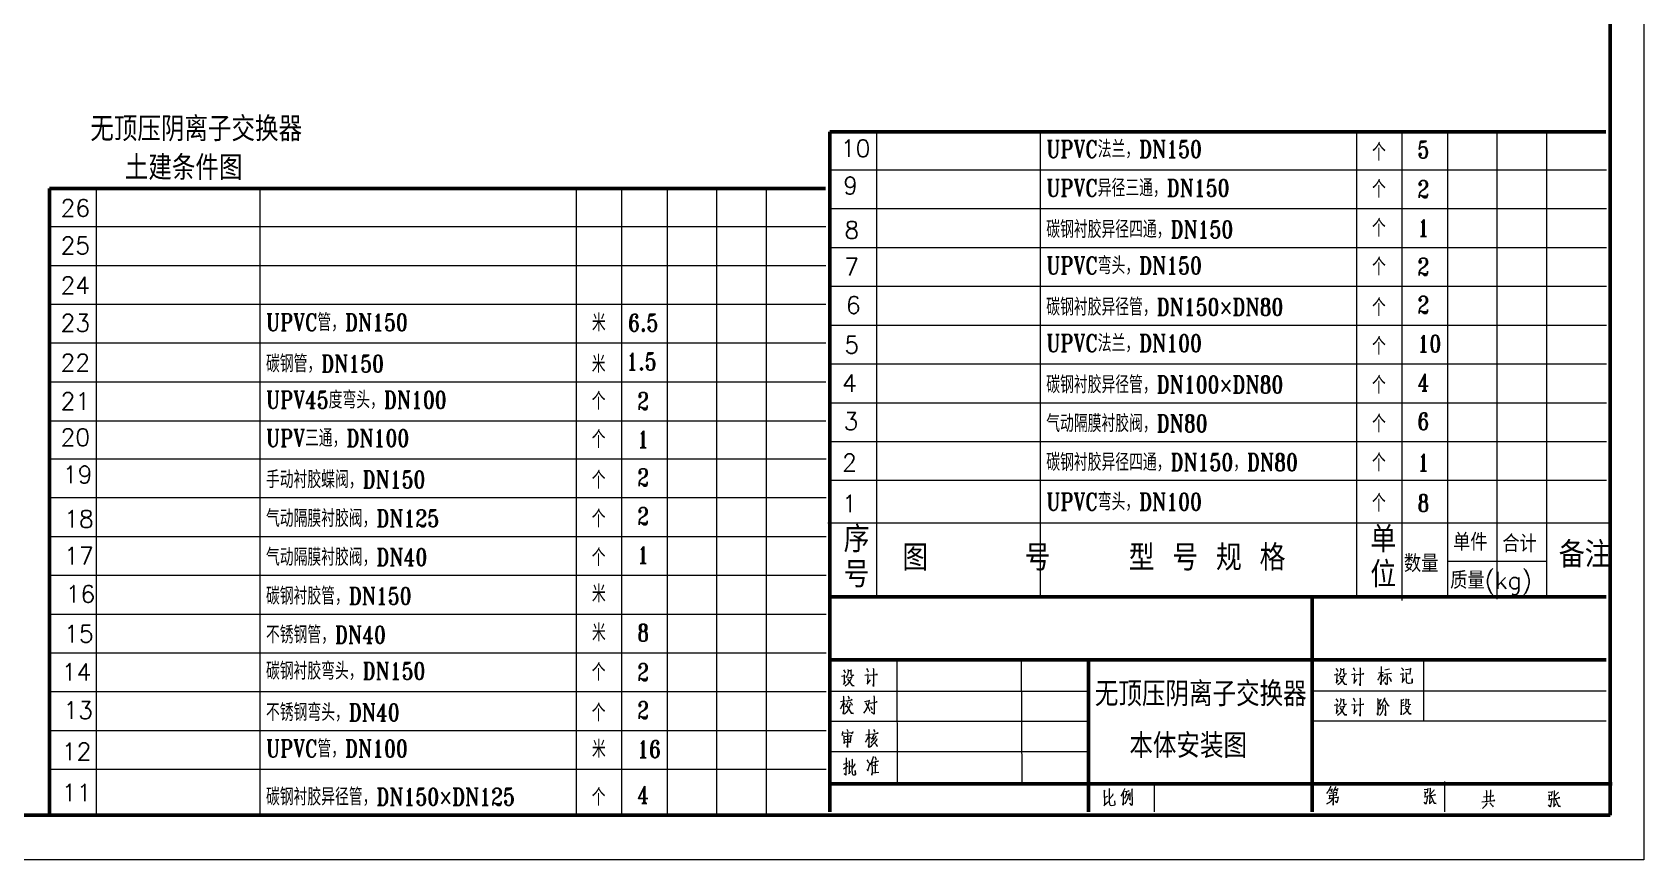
# Model space of a CAD drawing. Extents: x -13299 to -11289, y 2095 to 3220.
# Drawn here: x -12042 to -11668.4, y 2094.7 to 2286.6 of the extents above; entities that cross this region are included whole.
import ezdxf

# ---------------------------------------------------------------- set-up
doc = ezdxf.new("R2010")
doc.units = 0
doc.header["$LTSCALE"] = 10
doc.header["$MEASUREMENT"] = 0
doc.layers.get('0').update_dxf_attribs({"color": 4, "linetype": 'CONTINUOUS'})
doc.layers.add('1', color=2, linetype='CONTINUOUS', lineweight=13)
doc.layers.add('设备', color=1, linetype='CONTINUOUS', lineweight=53)
doc.styles.add('HZTXT', font='txt', dxfattribs={"bigfont": 'HZTXT'})
doc.styles.add('ROMANT', font='romant', dxfattribs={"width": 0.7})
doc.styles.get("Standard").update_dxf_attribs({"font": 'romant.shx', "width": 0.85, "bigfont": 'hztxt1.shx'})
doc.styles.add('STYLE1', font='SIMFANG.TTF', dxfattribs={"width": 0.8})

# ---------------------------------------------------------------- blocks, each defined once
blk = doc.blocks.new('012254')
for points in [[(1.38, 4.84), (1.47, 4.61), (1.5, 1.95)], [(2.56, 4.96), (2.44, 2.03)], [(0.28, 1.8), (3.69, 2.15), (3.53, 2.19), (3.34, 2.11)], [(1.56, 1.56), (1.47, 1.29), (1.09, 0.7), (0.78, 0.39), (0.44, 0.04)], [(0.66, 3.12), (3.34, 3.4), (3.25, 3.44), (3.03, 3.4)], [(2.38, 1.56), (3.09, 0.74), (3.25, 0.43)]]:
    blk.add_lwpolyline(points)
at = {"style": 'ROMANT', "width": 0.7}
blk.add_attdef('012254', (0, 0), '', height=0.001, dxfattribs=at)

msp = doc.modelspace()

# ---------------------------------------------------------------- linework, layer by layer
at = {"layer": '1'}
for p, q in [((-11668.39749, 2514.6696), (-11668.39749, 2094.6696)), ((-11846.29753, 2263.4608), (-11846.29753, 2155.57606)), ((-11808.30078, 2263.4608), (-11808.30078, 2155.32483)), ((-11734.99646, 2263.4608), (-11734.99646, 2155.32483)), ((-11724.50652, 2263.4608), (-11724.50652, 2154.8176)), ((-11713.895, 2263.4608), (-11713.895, 2155.32483)), ((-11702.4415, 2263.4608), (-11702.4415, 2155.07122)), ((-11690.96354, 2263.4608), (-11690.96354, 2155.57844)), ((-11677.06719, 2254.59545), (-11857.06719, 2254.59545)), ((-12027.17849, 2250.31022), (-12027.17849, 2104.99778)), ((-11989.18173, 2250.31022), (-11989.18173, 2104.99778)), ((-11915.87741, 2250.31022), (-11915.87741, 2104.99778)), ((-11905.38748, 2250.31022), (-11905.38748, 2104.99778)), ((-11894.77595, 2250.31022), (-11894.77595, 2104.99778)), ((-11883.32246, 2250.31022), (-11883.32246, 2104.99778)), ((-11871.8445, 2250.31022), (-11871.8445, 2104.99778)), ((-11677.06719, 2245.59545), (-11857.06719, 2245.59545)), ((-11857.97729, 2241.44487), (-12037.97729, 2241.44487)), ((-11677.06719, 2236.59545), (-11857.06719, 2236.59545)), ((-11857.97729, 2232.44487), (-12037.97729, 2232.44487)), ((-11677.06719, 2227.59545), (-11857.06719, 2227.59545)), ((-11857.97729, 2223.44487), (-12037.97729, 2223.44487)), ((-11677.06719, 2218.59545), (-11857.06719, 2218.59545)), ((-11857.97729, 2214.44487), (-12037.97729, 2214.44487)), ((-11677.06719, 2209.59545), (-11857.06719, 2209.59545)), ((-11857.97729, 2205.44487), (-12037.97729, 2205.44487)), ((-11677.06719, 2200.59545), (-11857.06719, 2200.59545)), ((-12037.94869, 2196.44487), (-11858.03913, 2196.44487)), ((-11677.06719, 2191.59545), (-11857.06719, 2191.59545)), ((-11857.94815, 2187.57952), (-12037.94815, 2187.57952)), ((-11677.06719, 2182.59545), (-11857.06719, 2182.59545)), ((-11857.94815, 2178.57952), (-12037.94815, 2178.57952)), ((-11857.54664, 2172.82414), (-11676.04786, 2172.82414)), ((-11857.94815, 2169.57952), (-12037.94815, 2169.57952)), ((-11713.89568, 2163.94768), (-11691.05365, 2163.94768)), ((-11857.94815, 2160.57952), (-12037.94815, 2160.57952)), ((-11857.94815, 2151.57952), (-12037.94815, 2151.57952)), ((-11857.94815, 2142.57952), (-12037.94815, 2142.57952)), ((-11841.52503, 2140.80821), (-11841.48415, 2112.22867)), ((-11812.73087, 2140.80821), (-11812.60539, 2112.13185)), ((-11719.48253, 2141.01703), (-11719.48253, 2126.92992)), ((-11857.94815, 2133.57952), (-12037.94815, 2133.57952)), ((-11857.08652, 2133.80821), (-11797.08652, 2133.80821)), ((-11677.08652, 2133.78396), (-11745.285, 2133.78396)), ((-11857.08652, 2126.80821), (-11797.08652, 2126.80821)), ((-11745.285, 2126.92992), (-11677.08652, 2126.92992)), ((-11857.94815, 2124.57952), (-12037.94815, 2124.57952)), ((-11857.08652, 2119.80821), (-11797.08652, 2119.80821)), ((-11857.94815, 2115.57952), (-12037.94815, 2115.57952)), ((-11781.86445, 2112.28134), (-11781.86445, 2105.80821)), ((-11714.58787, 2112.80821), (-11714.58787, 2105.80821)), ((-11668.39749, 2094.6696), (-12262.39749, 2094.6696))]:
    msp.add_line(p, q, dxfattribs=at)
for points in [[(-11854.35902, 2137.28946), (-11853.61652, 2137.42696), (-11853.72652, 2137.56446), (-11853.75402, 2137.28946), (-11853.78152, 2135.46758), (-11853.91902, 2135.33008), (-11853.34152, 2136.05196)], [(-11853.94652, 2138.73321), (-11853.61652, 2138.25196), (-11853.56152, 2138.04571)], [(-11852.98402, 2136.87696), (-11851.91152, 2137.04883), (-11851.99402, 2137.15196), (-11852.10402, 2136.87696), (-11852.24152, 2136.53321), (-11852.37902, 2136.25821), (-11852.51652, 2136.01758), (-11852.73652, 2135.70821), (-11852.98402, 2135.43321), (-11853.23152, 2135.19258), (-11853.42402, 2135.02071), (-11853.58902, 2134.91758)], [(-11852.87402, 2138.80196), (-11852.84652, 2138.49258), (-11852.84652, 2138.14883), (-11852.90152, 2137.83946), (-11852.98402, 2137.53008), (-11853.09402, 2137.32383), (-11853.20402, 2137.15196), (-11853.34152, 2136.98008)], [(-11852.81902, 2138.52696), (-11852.07652, 2138.59571), (-11852.13152, 2138.69883), (-11852.21402, 2138.42383), (-11852.21402, 2138.18321), (-11852.21402, 2137.97696), (-11852.21402, 2137.73633), (-11852.18652, 2137.63321), (-11852.13152, 2137.53008), (-11852.02152, 2137.49571), (-11851.88402, 2137.46133), (-11851.69152, 2137.46133), (-11851.58152, 2137.49571), (-11851.49902, 2137.56446)], [(-11848.9829, 2137.4627), (-11848.2129, 2137.6002), (-11848.2679, 2137.66895), (-11848.3229, 2135.5377), (-11848.4329, 2135.4002), (-11847.6904, 2136.3627)], [(-11848.5704, 2139.00957), (-11848.3504, 2138.66582), (-11848.2404, 2138.49395), (-11848.1854, 2138.2877)], [(-11847.8554, 2137.4627), (-11846.0679, 2137.63457), (-11846.1779, 2137.66895), (-11846.3979, 2137.6002)], [(-11847.0029, 2139.1127), (-11846.9754, 2138.87207), (-11846.9754, 2134.8502), (-11847.0029, 2135.1252), (-11846.9754, 2135.46895)], [(-11740.17309, 2137.59695), (-11739.43059, 2137.73445), (-11739.54059, 2137.87195), (-11739.56809, 2137.59695), (-11739.59559, 2135.77508), (-11739.73309, 2135.63758), (-11739.15559, 2136.35945)], [(-11739.76059, 2139.0407), (-11739.43059, 2138.55945), (-11739.37559, 2138.3532)], [(-11738.79809, 2137.18445), (-11737.72559, 2137.35633), (-11737.80809, 2137.45945), (-11737.91809, 2137.18445), (-11738.05559, 2136.8407), (-11738.19309, 2136.5657), (-11738.33059, 2136.32508), (-11738.55059, 2136.0157), (-11738.79809, 2135.7407), (-11739.04559, 2135.50008), (-11739.23809, 2135.3282), (-11739.40309, 2135.22508)], [(-11738.68809, 2139.10945), (-11738.66059, 2138.80008), (-11738.66059, 2138.45633), (-11738.71559, 2138.14695), (-11738.79809, 2137.83758), (-11738.90809, 2137.63133), (-11739.01809, 2137.45945), (-11739.15559, 2137.28758)], [(-11738.82559, 2136.87508), (-11738.77059, 2136.87508), (-11737.75309, 2135.36258), (-11737.23059, 2135.3282), (-11737.75309, 2135.43133), (-11737.89059, 2135.56883)], [(-11738.63309, 2138.83445), (-11737.89059, 2138.9032), (-11737.94559, 2139.00633), (-11738.02809, 2138.73133), (-11738.02809, 2138.4907), (-11738.02809, 2138.28445), (-11738.02809, 2138.04383), (-11738.00059, 2137.9407), (-11737.94559, 2137.83758), (-11737.83559, 2137.8032), (-11737.69809, 2137.76883), (-11737.50559, 2137.76883), (-11737.39559, 2137.8032), (-11737.31309, 2137.87195)], [(-11736.18559, 2137.63133), (-11735.41559, 2137.76883), (-11735.47059, 2137.83758), (-11735.52559, 2135.70633), (-11735.63559, 2135.56883), (-11734.89309, 2136.53133)], [(-11735.77309, 2139.1782), (-11735.55309, 2138.83445), (-11735.44309, 2138.66258), (-11735.38809, 2138.45633)], [(-11735.05809, 2137.63133), (-11733.27059, 2137.8032), (-11733.38059, 2137.83758), (-11733.60059, 2137.76883)], [(-11734.20559, 2139.28133), (-11734.17809, 2139.0407), (-11734.17809, 2135.01883), (-11734.20559, 2135.29383), (-11734.17809, 2135.63758)], [(-11729.28266, 2137.97056), (-11729.42016, 2137.55806), (-11729.64016, 2137.07681), (-11729.88766, 2136.62994), (-11730.10766, 2136.28619)], [(-11729.91516, 2138.00494), (-11728.73266, 2138.21119)], [(-11729.28266, 2139.48306), (-11729.31016, 2135.87369), (-11729.36516, 2135.22056), (-11729.39266, 2135.56431), (-11729.33766, 2135.94244)], [(-11729.22766, 2137.62681), (-11728.81516, 2137.17994)], [(-11728.32016, 2137.14556), (-11728.34766, 2137.00806), (-11728.92516, 2135.97681)], [(-11728.67766, 2137.69556), (-11726.89016, 2137.93619)], [(-11727.96266, 2137.69556), (-11727.88016, 2137.48931), (-11727.88016, 2135.77056), (-11727.90766, 2135.39244), (-11727.93516, 2135.25494), (-11728.45766, 2135.80494), (-11727.93516, 2135.32369)], [(-11728.43016, 2138.72681), (-11727.33016, 2138.93306)], [(-11727.52266, 2137.00806), (-11727.02766, 2136.32056), (-11726.94516, 2136.04556), (-11727.13766, 2136.49244)], [(-11724.85516, 2137.69556), (-11724.14016, 2137.86744), (-11724.25016, 2137.97056), (-11724.30516, 2135.97681), (-11724.41516, 2135.77056), (-11723.75516, 2136.73306)], [(-11724.55266, 2139.17369), (-11724.22266, 2138.89869), (-11724.14016, 2138.76119), (-11724.14016, 2138.58931), (-11724.16766, 2138.82994)], [(-11723.61766, 2138.76119), (-11722.35266, 2138.93306), (-11722.43516, 2139.03619), (-11722.60016, 2137.79869), (-11722.43516, 2137.79869), (-11723.50766, 2137.69556)], [(-11723.56266, 2138.07369), (-11723.50766, 2137.55806), (-11723.50766, 2136.38931), (-11723.48016, 2136.01119), (-11723.42516, 2135.83931), (-11723.34266, 2135.73619), (-11723.20516, 2135.66744), (-11722.98516, 2135.63306), (-11722.73766, 2135.59869), (-11722.05016, 2135.70181), (-11722.10516, 2136.59556), (-11722.10516, 2135.70181)], [(-11853.01152, 2136.56758), (-11852.95652, 2136.56758), (-11851.93902, 2135.05508), (-11851.41652, 2135.02071), (-11851.93902, 2135.12383), (-11852.07652, 2135.26133)], [(-11853.92074, 2131.26584), (-11854.08574, 2130.78459), (-11854.27824, 2130.37209), (-11854.47074, 2129.99397), (-11854.69074, 2129.65022)], [(-11853.53574, 2131.50647), (-11854.58074, 2131.26584)], [(-11854.00324, 2132.64084), (-11853.86574, 2132.43459), (-11853.92074, 2132.50334), (-11853.92074, 2128.44709), (-11853.97574, 2128.68772), (-11853.92074, 2129.03147)], [(-11853.89324, 2131.09397), (-11853.50824, 2130.64709)], [(-11852.43574, 2130.78459), (-11852.40824, 2130.50959), (-11852.57324, 2130.02834), (-11852.73824, 2129.65022), (-11852.93074, 2129.34084), (-11853.09574, 2129.10022), (-11853.26074, 2128.85959), (-11853.45324, 2128.65334), (-11853.70074, 2128.44709)], [(-11852.93074, 2131.30022), (-11852.95824, 2131.02522), (-11853.23324, 2130.54397), (-11853.42574, 2130.20022), (-11853.53574, 2130.06272)], [(-11853.28824, 2131.54084), (-11851.88574, 2131.78147), (-11851.99574, 2131.81584), (-11852.13324, 2131.74709)], [(-11853.17824, 2130.30334), (-11853.09574, 2130.23459), (-11852.13324, 2128.65334), (-11851.61074, 2128.61897), (-11852.10574, 2128.72209), (-11852.24324, 2128.85959)], [(-11852.87574, 2132.64084), (-11852.71074, 2132.33147), (-11852.65574, 2132.12522), (-11852.65574, 2131.91897)], [(-11852.40824, 2131.30022), (-11852.07824, 2130.92209), (-11851.99574, 2130.75022), (-11851.88574, 2130.54397)], [(-11849.07777, 2131.36897), (-11847.86777, 2131.57522), (-11847.95027, 2131.67834), (-11848.03277, 2131.26584), (-11848.14277, 2130.85334), (-11848.25277, 2130.40647), (-11848.47277, 2129.85647), (-11848.72027, 2129.40959), (-11848.74777, 2129.34084), (-11848.96777, 2129.03147), (-11849.24277, 2128.68772)], [(-11848.80277, 2131.12834), (-11848.06027, 2129.78772), (-11847.92277, 2129.40959), (-11847.89527, 2129.16897)], [(-11847.81277, 2130.99084), (-11847.73027, 2130.95647), (-11846.13527, 2131.30022), (-11846.24527, 2131.33459), (-11846.35527, 2131.26584)], [(-11847.62027, 2130.22072), (-11847.37277, 2129.70509), (-11847.34527, 2129.46447)], [(-11846.87777, 2132.67522), (-11846.82277, 2132.29709), (-11846.82277, 2129.75334), (-11846.82277, 2129.68459), (-11846.79527, 2128.82522), (-11846.82277, 2128.48147), (-11846.85027, 2128.41272), (-11847.45527, 2128.96272), (-11846.85027, 2128.48147)], [(-11740.17309, 2130.53979), (-11739.43059, 2130.67729), (-11739.54059, 2130.81479), (-11739.56809, 2130.53979), (-11739.59559, 2128.71792), (-11739.73309, 2128.58042), (-11739.15559, 2129.30229)], [(-11739.76059, 2131.98354), (-11739.43059, 2131.50229), (-11739.37559, 2131.29604)], [(-11738.79809, 2130.12729), (-11737.72559, 2130.29917), (-11737.80809, 2130.40229), (-11737.91809, 2130.12729), (-11738.05559, 2129.78354), (-11738.19309, 2129.50854), (-11738.33059, 2129.26792), (-11738.55059, 2128.95854), (-11738.79809, 2128.68354), (-11739.04559, 2128.44292), (-11739.23809, 2128.27104), (-11739.40309, 2128.16792)], [(-11738.68809, 2132.05229), (-11738.66059, 2131.74292), (-11738.66059, 2131.39917), (-11738.71559, 2131.08979), (-11738.79809, 2130.78042), (-11738.90809, 2130.57417), (-11739.01809, 2130.40229), (-11739.15559, 2130.23042)], [(-11738.82559, 2129.81792), (-11738.77059, 2129.81792), (-11737.75309, 2128.30542), (-11737.23059, 2128.27104), (-11737.75309, 2128.37417), (-11737.89059, 2128.51167)], [(-11738.63309, 2131.77729), (-11737.89059, 2131.84604), (-11737.94559, 2131.94917), (-11738.02809, 2131.67417), (-11738.02809, 2131.43354), (-11738.02809, 2131.22729), (-11738.02809, 2130.98667), (-11738.00059, 2130.88354), (-11737.94559, 2130.78042), (-11737.83559, 2130.74604), (-11737.69809, 2130.71167), (-11737.50559, 2130.71167), (-11737.39559, 2130.74604), (-11737.31309, 2130.81479)], [(-11736.18559, 2130.57417), (-11735.41559, 2130.71167), (-11735.47059, 2130.78042), (-11735.52559, 2128.64917), (-11735.63559, 2128.51167), (-11734.89309, 2129.47417)], [(-11735.77309, 2132.12104), (-11735.55309, 2131.77729), (-11735.44309, 2131.60542), (-11735.38809, 2131.39917)], [(-11735.05809, 2130.57417), (-11733.27059, 2130.74604), (-11733.38059, 2130.78042), (-11733.60059, 2130.71167)], [(-11734.20559, 2132.22417), (-11734.17809, 2131.98354), (-11734.17809, 2127.96167), (-11734.20559, 2128.23667), (-11734.17809, 2128.58042)], [(-11730.13024, 2132.08233), (-11730.07524, 2131.70421), (-11730.07524, 2128.19796), (-11730.13024, 2128.43858), (-11730.10274, 2128.74796)], [(-11730.04774, 2131.70421), (-11729.30524, 2131.77296), (-11729.38774, 2131.84171), (-11729.74524, 2130.98233), (-11729.74524, 2130.91358), (-11729.69024, 2130.81046), (-11729.60774, 2130.67296), (-11729.55274, 2130.53546), (-11729.49774, 2130.39796), (-11729.47024, 2130.19171), (-11729.47024, 2130.01983), (-11729.49774, 2129.84796), (-11729.52524, 2129.71046), (-11729.58024, 2129.60733), (-11729.88274, 2129.95108)], [(-11728.89274, 2130.60421), (-11728.83774, 2130.39796), (-11728.89274, 2130.32921), (-11728.89274, 2130.05421), (-11728.92024, 2129.64171), (-11728.97524, 2129.36671), (-11729.03024, 2129.09171), (-11729.11274, 2128.85108), (-11729.25024, 2128.64483), (-11729.38774, 2128.47296), (-11729.52524, 2128.30108), (-11729.69024, 2128.12921)], [(-11728.53524, 2132.25421), (-11728.53524, 2132.08233), (-11728.61774, 2131.84171), (-11728.75524, 2131.49796), (-11728.89274, 2131.18858), (-11729.03024, 2130.91358), (-11729.16774, 2130.67296), (-11729.33274, 2130.43233)], [(-11728.59024, 2131.80733), (-11727.76524, 2130.43233), (-11727.43524, 2130.36358), (-11727.76524, 2130.50108), (-11727.95774, 2130.74171)], [(-11728.34274, 2130.63858), (-11728.28774, 2130.53546), (-11728.31524, 2130.50108), (-11728.28774, 2128.06046), (-11728.31524, 2128.33546), (-11728.28774, 2128.64483)], [(-11724.65774, 2131.84171), (-11724.63024, 2131.53233), (-11724.63024, 2128.26671), (-11724.63024, 2128.54171), (-11724.63024, 2128.81671)], [(-11723.99774, 2131.94483), (-11724.27274, 2131.70421), (-11724.60274, 2131.53233)], [(-11724.60274, 2130.98233), (-11724.02524, 2131.11983)], [(-11724.02524, 2130.46671), (-11724.60274, 2130.29483)], [(-11723.64024, 2130.19171), (-11723.61274, 2130.19171), (-11722.73274, 2130.29483), (-11722.78774, 2130.39796), (-11722.92524, 2130.01983), (-11723.00774, 2129.77921), (-11723.09024, 2129.57296), (-11723.20024, 2129.36671), (-11723.33774, 2129.16046), (-11723.50274, 2128.95421), (-11723.64024, 2128.81671), (-11723.80524, 2128.67921), (-11723.99774, 2128.50733), (-11724.13524, 2128.40421), (-11724.27274, 2128.30108)], [(-11723.58524, 2132.01358), (-11723.53024, 2131.70421), (-11723.55774, 2131.22296), (-11723.58524, 2130.91358), (-11723.64024, 2130.70733), (-11723.69524, 2130.53546), (-11723.77774, 2130.43233), (-11723.86024, 2130.29483)], [(-11723.69524, 2129.91671), (-11723.61274, 2129.81358), (-11722.76024, 2128.50733), (-11722.34774, 2128.50733), (-11722.73274, 2128.54171), (-11722.87024, 2128.67921)], [(-11723.53024, 2131.73858), (-11722.84274, 2131.87608), (-11722.89774, 2131.91046), (-11722.98024, 2131.70421), (-11723.00774, 2131.42921), (-11723.00774, 2131.05108), (-11722.98024, 2130.87921), (-11722.95274, 2130.77608), (-11722.87024, 2130.74171), (-11722.76024, 2130.67296), (-11722.43024, 2130.74171)], [(-11854.13902, 2124.38946), (-11854.13902, 2124.08008), (-11854.19402, 2123.83946), (-11854.24902, 2123.59883), (-11854.30402, 2123.42696)], [(-11854.13902, 2124.01133), (-11851.66402, 2124.21758), (-11851.71902, 2124.32071), (-11852.04902, 2123.77071)], [(-11853.89152, 2123.46133), (-11853.83652, 2123.15196), (-11853.72652, 2121.63946), (-11853.75402, 2121.91446), (-11852.37902, 2122.05196), (-11852.54402, 2122.08633), (-11852.84652, 2122.01758)], [(-11852.37902, 2122.05196), (-11852.26902, 2121.88008), (-11852.10402, 2123.53008), (-11852.04902, 2123.39258), (-11853.78152, 2123.15196)], [(-11853.50652, 2122.60196), (-11852.51652, 2122.73946)], [(-11853.14902, 2124.97383), (-11852.98402, 2124.63008), (-11852.92902, 2124.38946)], [(-11853.03902, 2123.90821), (-11852.98402, 2123.83946), (-11853.01152, 2120.71133), (-11853.06652, 2121.02071), (-11853.01152, 2121.39883)], [(-11848.0265, 2123.49571), (-11848.274, 2122.94571), (-11848.4665, 2122.53321), (-11848.6315, 2122.22383), (-11848.8515, 2121.91446)], [(-11847.6415, 2123.73633), (-11848.714, 2123.53008)], [(-11848.1365, 2124.93946), (-11848.0265, 2124.76758), (-11848.054, 2124.80196), (-11848.054, 2120.74571), (-11848.0815, 2121.05508), (-11848.054, 2121.39883)], [(-11848.0265, 2123.25508), (-11847.669, 2122.84258)], [(-11846.2115, 2122.73946), (-11846.294, 2122.49883), (-11846.624, 2121.94883), (-11846.954, 2121.60508), (-11847.3115, 2121.22696), (-11847.614, 2120.95196), (-11847.8615, 2120.74571)], [(-11846.404, 2123.42696), (-11846.4315, 2123.25508), (-11846.7615, 2122.73946), (-11846.789, 2122.70508), (-11847.0365, 2122.36133), (-11847.3115, 2122.01758), (-11847.614, 2121.70821)], [(-11847.4215, 2123.77071), (-11845.8815, 2124.04571), (-11845.9915, 2124.08008), (-11846.2115, 2123.97696)], [(-11846.8715, 2123.80508), (-11846.899, 2123.59883), (-11847.3665, 2122.77383), (-11847.4215, 2122.73946), (-11846.569, 2122.98008)], [(-11846.954, 2124.87071), (-11846.7615, 2124.52696), (-11846.734, 2124.38946), (-11846.7615, 2124.28633)], [(-11853.30928, 2118.28633), (-11853.28178, 2118.01133), (-11853.33678, 2114.43633), (-11853.36428, 2114.29883), (-11853.74928, 2114.67696), (-11853.36428, 2114.36758)], [(-11847.03928, 2118.63008), (-11847.03928, 2118.45821), (-11847.25928, 2117.73633), (-11847.47928, 2117.18633), (-11847.72678, 2116.63633)], [(-11846.734, 2121.81133), (-11846.184, 2121.22696), (-11846.074, 2120.95196), (-11846.239, 2121.29571)], [(-11846.65428, 2118.59571), (-11846.43428, 2118.04571), (-11846.43428, 2117.90821), (-11846.40678, 2117.73633)], [(-11853.91428, 2116.87696), (-11853.85928, 2116.87696), (-11852.89678, 2117.11758)], [(-11853.88678, 2115.77696), (-11852.89678, 2116.43008)], [(-11852.64928, 2117.70196), (-11852.59428, 2117.53008), (-11852.62178, 2114.67696), (-11852.73178, 2114.57383), (-11852.18178, 2115.12383)], [(-11852.18178, 2116.36133), (-11852.59428, 2116.18946)], [(-11851.96178, 2118.11446), (-11851.90678, 2117.90821), (-11851.96178, 2115.36446), (-11851.93428, 2115.05508), (-11851.93428, 2114.84883), (-11851.90678, 2114.67696), (-11851.85178, 2114.53946), (-11851.76928, 2114.43633), (-11851.71428, 2114.40196), (-11851.60428, 2114.36758), (-11851.49428, 2114.36758), (-11851.21928, 2114.36758), (-11851.13678, 2114.43633), (-11851.10928, 2114.47071), (-11851.19178, 2115.36446), (-11851.13678, 2114.43633), (-11851.19178, 2114.40196)], [(-11851.24678, 2116.91133), (-11851.32928, 2116.67071), (-11851.93428, 2115.91446)], [(-11848.52428, 2115.63946), (-11848.52428, 2115.63946), (-11848.27678, 2115.33008), (-11847.72678, 2117.18633)], [(-11848.46928, 2117.87383), (-11848.24928, 2117.56446), (-11848.11178, 2117.18633)], [(-11847.31428, 2117.39258), (-11847.28678, 2115.05508), (-11847.31428, 2114.60821), (-11847.34178, 2114.26446), (-11847.34178, 2114.57383)], [(-11847.14928, 2117.28946), (-11845.82928, 2117.53008), (-11845.88428, 2117.56446), (-11846.13178, 2117.49571), (-11846.54428, 2117.39258), (-11846.54428, 2114.91758)], [(-11847.09428, 2114.84883), (-11845.69178, 2115.02071)], [(-11847.03928, 2116.53321), (-11845.96678, 2116.70508)], [(-11793.56247, 2110.82502), (-11793.28747, 2110.61877), (-11793.45247, 2110.68752), (-11793.39747, 2107.38752), (-11793.56247, 2107.25002), (-11792.51747, 2108.17814)], [(-11792.43497, 2111.20314), (-11792.21497, 2110.96252), (-11792.29747, 2111.03127), (-11792.29747, 2110.30939), (-11792.29747, 2109.58752), (-11792.29747, 2108.93439), (-11792.29747, 2108.45314), (-11792.29747, 2108.41877), (-11792.29747, 2108.28127), (-11792.26997, 2107.62814), (-11792.18747, 2107.45627), (-11792.07747, 2107.35314), (-11791.82997, 2107.28439), (-11791.33497, 2107.31877), (-11790.97747, 2107.42189), (-11790.94997, 2107.45627), (-11791.00497, 2108.35002)], [(-11788.77747, 2111.20314), (-11788.80497, 2111.03127), (-11789.13497, 2110.27502), (-11789.40997, 2109.82814), (-11789.62997, 2109.41564)], [(-11787.09997, 2111.16877), (-11786.98997, 2111.03127), (-11787.04497, 2110.99689), (-11787.01747, 2107.59377), (-11787.01747, 2107.55939), (-11787.04497, 2107.35314), (-11787.09997, 2107.28439), (-11787.53997, 2107.80002), (-11787.09997, 2107.31877), (-11787.04497, 2107.45627)], [(-11741.02142, 2111.73018), (-11741.04892, 2111.52393), (-11741.32392, 2110.93955), (-11741.51642, 2110.5958), (-11741.68142, 2110.35518), (-11741.92892, 2110.0458)], [(-11741.4907, 2110.77988), (-11740.5282, 2110.98613), (-11740.6107, 2111.0205), (-11740.7757, 2110.95175)], [(-11741.04892, 2110.90518), (-11740.80142, 2110.56143), (-11740.77392, 2110.42393)], [(-11739.83892, 2111.6958), (-11739.86642, 2111.5583), (-11740.08642, 2110.97393), (-11740.25142, 2110.69893), (-11740.38892, 2110.4583)], [(-11740.2532, 2110.81425), (-11739.2082, 2111.08925), (-11739.3182, 2111.08925), (-11739.5107, 2111.0205)], [(-11739.86642, 2111.0083), (-11739.50892, 2110.7333), (-11739.45392, 2110.56143)], [(-11719.32677, 2110.98095), (-11718.36427, 2111.08408), (-11718.44677, 2111.1872), (-11718.63927, 2110.25908), (-11718.52927, 2110.25908), (-11719.10677, 2110.15595), (-11719.13427, 2110.39658), (-11719.10677, 2110.0872), (-11719.16177, 2109.15908), (-11719.21677, 2109.2622), (-11718.50177, 2109.36533), (-11718.55677, 2109.50283), (-11718.58427, 2109.2622), (-11718.72177, 2108.23095), (-11718.80427, 2107.92158), (-11718.85927, 2107.71533), (-11718.91427, 2107.57783), (-11719.27177, 2108.05908), (-11718.91427, 2107.64658), (-11718.85927, 2107.71533)], [(-11718.00677, 2111.35908), (-11717.89677, 2111.22158), (-11717.95177, 2111.25595), (-11718.03427, 2107.7497), (-11718.08927, 2107.6122), (-11717.48427, 2108.2997)], [(-11716.9768, 2110.86404), (-11717.0318, 2110.76091), (-11717.9668, 2109.72966)], [(-11793.25997, 2109.20939), (-11792.65497, 2109.41564)], [(-11792.29747, 2108.76252), (-11791.49997, 2109.65627), (-11791.36247, 2109.96564)], [(-11789.07997, 2110.27502), (-11789.10747, 2107.35314), (-11789.13497, 2107.55939), (-11789.13497, 2107.59377), (-11789.10747, 2107.90314)], [(-11788.30997, 2110.41252), (-11788.28247, 2110.34377), (-11788.41997, 2109.86252), (-11788.55747, 2109.41564), (-11788.69497, 2109.10627), (-11788.80497, 2108.86564)], [(-11788.30997, 2109.75939), (-11787.75997, 2109.86252), (-11787.81497, 2109.96564), (-11787.86997, 2109.58752), (-11787.97997, 2109.24377), (-11788.03497, 2108.96877), (-11788.14497, 2108.69377), (-11788.28247, 2108.45314), (-11788.41997, 2108.17814), (-11788.55747, 2107.97189), (-11788.69497, 2107.73127), (-11788.80497, 2107.62814)], [(-11788.74997, 2110.51564), (-11788.69497, 2110.48127), (-11788.63997, 2110.48127), (-11787.67747, 2110.68752), (-11787.75997, 2110.68752), (-11787.89747, 2110.61877)], [(-11787.51247, 2110.24064), (-11787.45747, 2110.17189), (-11787.51247, 2110.13752), (-11787.51247, 2108.48752), (-11787.53997, 2108.65939), (-11787.51247, 2108.86564)], [(-11740.41642, 2109.01455), (-11740.60892, 2108.63643), (-11740.91142, 2108.29268), (-11741.26892, 2107.9833), (-11741.54392, 2107.77705), (-11741.76392, 2107.63955), (-11741.95642, 2107.5708)], [(-11741.24142, 2110.08018), (-11739.59142, 2110.3208), (-11739.64642, 2110.35518), (-11739.70142, 2109.66768), (-11739.61892, 2109.66768), (-11741.24142, 2109.46143), (-11741.26892, 2109.6333), (-11741.24142, 2109.46143), (-11741.24142, 2108.87705), (-11741.29642, 2108.77393), (-11741.32392, 2108.84268), (-11740.03142, 2109.0833), (-11739.15142, 2109.18643), (-11739.23392, 2109.28955), (-11739.31642, 2108.87705), (-11739.37142, 2108.3958), (-11739.45392, 2108.08643), (-11739.53642, 2107.88018), (-11739.89392, 2108.32705), (-11739.50892, 2107.9833)], [(-11740.41642, 2110.14893), (-11740.38892, 2107.74268), (-11740.36142, 2107.36455), (-11740.41642, 2107.53643), (-11740.38892, 2107.8458)], [(-11718.36427, 2109.46845), (-11716.65927, 2109.70908), (-11716.79677, 2109.74345), (-11717.01677, 2109.6747)], [(-11717.73177, 2109.5372), (-11716.96177, 2107.78408), (-11716.52177, 2107.71533), (-11716.96177, 2107.81845), (-11717.07177, 2108.0247)], [(-11690.52346, 2110.33011), (-11689.56096, 2110.43323), (-11689.64346, 2110.53636), (-11689.83596, 2109.60823), (-11689.72596, 2109.60823), (-11690.30346, 2109.50511), (-11690.33096, 2109.74573), (-11690.30346, 2109.43636), (-11690.35846, 2108.50823), (-11690.41346, 2108.61136), (-11689.69846, 2108.71448), (-11689.75346, 2108.85198), (-11689.78096, 2108.61136), (-11689.91846, 2107.58011), (-11690.00096, 2107.27073), (-11690.05596, 2107.06448), (-11690.11096, 2106.92698), (-11690.46846, 2107.40823), (-11690.11096, 2106.99573), (-11690.05596, 2107.06448)], [(-11689.56096, 2108.81761), (-11687.85596, 2109.05823), (-11687.99346, 2109.09261), (-11688.21346, 2109.02386)], [(-11689.20346, 2110.70823), (-11689.09346, 2110.57073), (-11689.14846, 2110.60511), (-11689.23096, 2107.09886), (-11689.28596, 2106.96136), (-11688.68096, 2107.64886)], [(-11688.18596, 2110.36448), (-11688.24096, 2110.26136), (-11689.17596, 2109.23011)], [(-11688.92846, 2108.88636), (-11688.15846, 2107.13323), (-11687.71846, 2107.06448), (-11688.15846, 2107.16761), (-11688.26846, 2107.37386)]]:
    msp.add_lwpolyline(points, dxfattribs=at)
at = {"layer": '设备'}
for p, q in [((-11676.20556, 2104.99778), (-11676.20556, 2504.48885)), ((-11857.09633, 2263.4608), (-11857.09633, 2155.57844)), ((-11857.06773, 2263.4608), (-11677.15817, 2263.4608)), ((-12037.97783, 2250.31022), (-11858.06826, 2250.31022)), ((-12037.97729, 2250.31022), (-12037.97729, 2104.99778)), ((-11857.08652, 2155.62417), (-11857.08652, 2105.80821)), ((-11857.08652, 2155.62417), (-11677.08652, 2155.62417)), ((-11797.10191, 2105.80821), (-11797.10191, 2140.80821)), ((-11747.08652, 2141.01703), (-11677.08652, 2141.01703)), ((-11857.08652, 2112.28134), (-11675.72057, 2112.28134)), ((-12237.67377, 2104.99778), (-11676.20556, 2104.99778))]:
    msp.add_line(p, q, dxfattribs=at)
for points in [[(-11745.285, 2155.62417), (-11745.285, 2105.80821)], [(-11857.08652, 2141.06502), (-11747.08652, 2141.06502)]]:
    msp.add_lwpolyline(points, dxfattribs=at)

# ---------------------------------------------------------------- block references
at = {"layer": '1', "xscale": 0.8800000000010186, "yscale": 0.8800000000001091, "zscale": 0.8800000000000001}
msp.add_blockref('012254', (-11706.14491, 2106.53735), dxfattribs=at).add_auto_attribs({'012254': '102518'})

# ---------------------------------------------------------------- texts
at = {"layer": '1', "style": 'STYLE1', "width": 0.8}
for s, p in [('无顶压阴离子交换器', (-12028.51912, 2261.85945)), ('土建条件图', (-12020.51911, 2252.86829)), ('无顶压阴离子交换器', (-11795.64321, 2130.82249)), ('本体安装图', (-11787.6432, 2118.83133))]:
    msp.add_text(s, height=5, dxfattribs=at).set_placement(p)
at = {"layer": '1', "style": 'HZTXT'}
for s, p in [('10', (-11854.53097, 2257.65529)), ('9', (-11853.99833, 2249.02606)), ('26', (-12035.41192, 2243.82548)), ('8', (-11853.69856, 2238.72185)), ('25', (-12035.41192, 2235.12325)), ('7', (-11853.69856, 2230.1795)), ('24', (-12035.41192, 2225.8877)), ('6', (-11853.34369, 2221.31357)), ('23', (-12035.41192, 2217.1742)), ('5', (-11853.69856, 2212.093)), ('22', (-12035.41192, 2207.95108)), ('4', (-11854.23681, 2203.22706)), ('21', (-12035.41192, 2199.02705)), ('3', (-11853.88193, 2194.36112)), ('20', (-12035.41192, 2190.63936)), ('19', (-12034.87929, 2182.01012)), ('2', (-11854.23681, 2184.78591)), ('1', (-11854.23681, 2175.25077)), ('18', (-12034.57952, 2171.70592)), ('单件', (-11712.6054, 2166.34477)), ('17', (-12034.57952, 2163.16357)), ('合计', (-11701.18206, 2165.99013)), ('数量', (-11723.99889, 2161.37985)), ('质量(kg)', (-11713.28068, 2157.47883)), ('16', (-12034.22465, 2154.29763)), ('15', (-12034.57952, 2145.07706)), ('14', (-12035.11777, 2136.21113)), ('13', (-12034.76289, 2127.34519)), ('12', (-12035.11777, 2117.76998)), ('11', (-12035.11777, 2108.23483))]:
    msp.add_text(s, height=4, dxfattribs=at).set_placement(p)
at = {"layer": '1', "width": 0.8}
for s, p in [('UPVC法兰，DN150', (-11806.91084, 2257.46422)), ('个', (-11731.39711, 2256.77626)), ('5', (-11720.8452, 2257.35633)), ('UPVC异径三通，DN150', (-11806.91084, 2248.46422)), ('个', (-11731.39711, 2248.18682)), ('2', (-11720.8452, 2248.18682)), ('碳钢衬胶异径四通，DN150', (-11806.91084, 2238.86351)), ('个', (-11731.39711, 2239.18682)), ('1', (-11720.8452, 2239.18682)), ('UPVC弯头，DN150', (-11806.91084, 2230.46422)), ('个', (-11731.39711, 2230.18682)), ('2', (-11720.8452, 2230.18682)), ('碳钢衬胶异径管，DN150×DN80', (-11806.91084, 2220.86351)), ('个', (-11731.39711, 2220.77626)), ('2', (-11720.8452, 2221.35633)), ('UPVC管，DN150', (-11987.7918, 2217.31364)), ('米', (-11912.2299, 2217.20574)), ('6.5', (-11903.82955, 2217.20574)), ('UPVC法兰，DN100', (-11806.91084, 2212.46422)), ('个', (-11731.39711, 2211.77626)), ('10', (-11720.8452, 2212.35633)), ('碳钢管，DN150', (-11987.7918, 2207.71292)), ('米', (-11912.27807, 2207.62568)), ('1.5', (-11904.23961, 2208.20574)), ('碳钢衬胶异径管，DN100×DN80', (-11806.91084, 2202.86351)), ('个', (-11731.39711, 2202.77626)), ('4', (-11720.8452, 2203.35633)), ('UPV45度弯头，DN100', (-11987.7918, 2199.31364)), ('个', (-11912.27807, 2199.03623)), ('2', (-11901.72615, 2199.03623)), ('气动隔膜衬胶阀，DN80', (-11806.91084, 2193.86351)), ('个', (-11731.39711, 2193.77626)), ('6', (-11720.8452, 2194.35633)), ('UPV三通，DN100', (-11987.7918, 2190.44829)), ('个', (-11912.27807, 2190.17088)), ('1', (-11901.72615, 2190.17088)), ('碳钢衬胶异径四通，DN150，DN80', (-11806.91084, 2184.86351)), ('个', (-11731.39711, 2184.77626)), ('1', (-11720.8452, 2184.77626)), ('手动衬胶蝶阀，DN150', (-11987.7918, 2180.84757)), ('个', (-11912.27807, 2180.76033)), ('2', (-11901.72615, 2181.3404)), ('UPVC弯头，DN100', (-11806.91084, 2175.69291)), ('个', (-11731.39711, 2175.4155)), ('8', (-11720.8452, 2175.4155)), ('气动隔膜衬胶阀，DN125', (-11987.7918, 2171.84757)), ('个', (-11912.27807, 2171.76033)), ('2', (-11901.72615, 2172.3404)), ('气动隔膜衬胶阀，DN40', (-11987.7918, 2162.84757)), ('个', (-11912.27807, 2162.76033)), ('1', (-11901.72615, 2163.3404)), ('碳钢衬胶管，DN150', (-11987.7918, 2153.84757)), ('米', (-11912.2299, 2154.3404)), ('不锈钢管，DN40', (-11987.7918, 2144.84757)), ('米', (-11912.2299, 2145.3404)), ('8', (-11901.72615, 2145.3404)), ('碳钢衬胶弯头，DN150', (-11987.7918, 2136.44829)), ('个', (-11912.27807, 2136.17088)), ('2', (-11901.72615, 2136.17088)), ('不锈钢弯头，DN40', (-11987.7918, 2126.84757)), ('个', (-11912.27807, 2126.76033)), ('2', (-11901.72615, 2127.3404)), ('UPVC管，DN100', (-11987.7918, 2118.44829)), ('米', (-11912.2299, 2118.3404)), ('16', (-11901.72615, 2118.3404)), ('碳钢衬胶异径管，DN150×DN125', (-11987.7918, 2107.26583)), ('个', (-11912.27807, 2107.17859)), ('4', (-11901.72615, 2107.75865))]:
    msp.add_text(s, height=4, dxfattribs=at).set_placement(p)
at = {"layer": '1'}
for s, p in [('序', (-11853.88193, 2165.99013)), ('单', (-11731.77242, 2165.99013)), ('图     号', (-11840.27149, 2161.73448)), ('型 号 规 格', (-11787.79426, 2161.73448)), ('备注', (-11688.07479, 2162.44376)), ('号', (-11853.88193, 2157.83347)), ('位', (-11731.77242, 2157.83347))]:
    msp.add_text(s, height=6, dxfattribs=at).set_placement(p)

doc.saveas('drawing.dxf')
